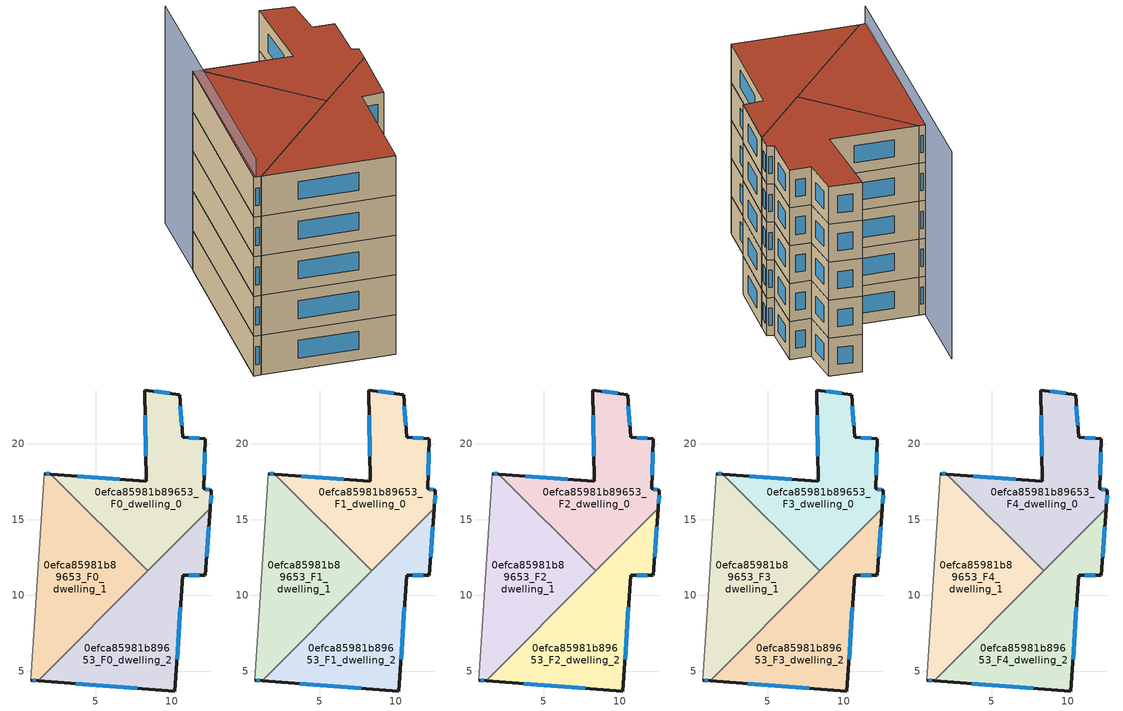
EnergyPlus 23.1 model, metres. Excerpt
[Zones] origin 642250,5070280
0efca85981b89653_F0_dwelling_0
 floor ground (EU_floor_Construction): 10.52,23.22 10.72,20.42 12.22,20.32 12.12,17.02 12.62,16.92 12.54,15.75 8.43,11.63 2.05,17.99 8.32,17.52 8.22,23.53 z0
 wall outside (EU_wall_Construction): 12.54,15.75 12.62,16.92 12.12,17.02 12.22,20.32 10.72,20.42 10.52,23.22 8.22,23.53 8.32,17.52 2.05,17.99 z0:3
 wall to 0efca85981b89653_F0_dwelling_2 (EU_wall_Construction): 8.43,11.63 12.54,15.75 z0:3
 wall to 0efca85981b89653_F0_dwelling_1 (EU_wall_Construction): 2.05,17.99 8.43,11.63 z0:3
 window (EU_Window_Construction): 6.59,17.65 3.77,17.86 / 8.25,21.87 8.29,19.17 / 9.89,23.31 8.85,23.44 / 10.66,21.19 10.58,22.45 / 11.81,20.35 11.13,20.4 / 12.15,17.93 12.19,19.41 / 12.48,16.95 12.26,16.99 / 12.56,16.07 12.6,16.6 z0.83:2.17
0efca85981b89653_F0_dwelling_1
 floor ground (EU_floor_Construction): 2.05,17.99 8.43,11.63 1.2,4.38 0.71,4.42 1.61,18.03 z0
 wall outside (EU_wall_Construction): 2.05,17.99 1.61,18.03 / 0.71,4.42 1.2,4.38 z0:3
 wall adiabatic (EU_wall_Construction): 1.61,18.03 0.71,4.42 z0:3
 wall to 0efca85981b89653_F0_dwelling_2 (EU_wall_Construction): 1.2,4.38 8.43,11.63 z0:3
 window (EU_Window_Construction): 1.93,18 1.73,18.02 / 0.84,4.4 1.07,4.39 z0.83:2.17
0efca85981b89653_F0_dwelling_2
 floor ground (EU_floor_Construction): 12.54,15.75 12.22,11.32 10.72,11.32 10.21,3.71 1.2,4.38 z0
 wall outside (EU_wall_Construction): 1.2,4.38 10.21,3.71 10.72,11.32 12.22,11.32 12.54,15.75 z0:3
 window (EU_Window_Construction): 3.68,4.19 7.74,3.9 / 12.31,12.54 12.45,14.53 / 11.13,11.32 11.8,11.32 / 10.35,5.8 10.58,9.22 z0.83:2.17
0efca85981b89653_F1_dwelling_0
 floor to 0efca85981b89653_F0_dwelling_0 (EU_floor_Construction): 10.52,23.22 10.72,20.42 12.22,20.32 12.12,17.02 12.62,16.92 12.54,15.75 8.43,11.63 2.05,17.99 8.32,17.52 8.22,23.53 z3
 wall outside (EU_wall_Construction): 12.54,15.75 12.62,16.92 12.12,17.02 12.22,20.32 10.72,20.42 10.52,23.22 8.22,23.53 8.32,17.52 2.05,17.99 z3:6
 wall to 0efca85981b89653_F1_dwelling_2 (EU_wall_Construction): 8.43,11.63 12.54,15.75 z3:6
 wall to 0efca85981b89653_F1_dwelling_1 (EU_wall_Construction): 2.05,17.99 8.43,11.63 z3:6
 window (EU_Window_Construction): 6.59,17.65 3.77,17.86 / 8.25,21.87 8.29,19.17 / 9.89,23.31 8.85,23.44 / 10.66,21.19 10.58,22.45 / 11.81,20.35 11.13,20.4 / 12.15,17.93 12.19,19.41 / 12.48,16.95 12.26,16.99 / 12.56,16.07 12.6,16.6 z3.83:5.17
0efca85981b89653_F1_dwelling_1
 floor to 0efca85981b89653_F0_dwelling_1 (EU_floor_Construction): 2.05,17.99 8.43,11.63 1.2,4.38 0.71,4.42 1.61,18.03 z3
 wall outside (EU_wall_Construction): 2.05,17.99 1.61,18.03 / 0.71,4.42 1.2,4.38 z3:6
 wall adiabatic (EU_wall_Construction): 1.61,18.03 0.71,4.42 z3:6
 wall to 0efca85981b89653_F1_dwelling_2 (EU_wall_Construction): 1.2,4.38 8.43,11.63 z3:6
 window (EU_Window_Construction): 1.93,18 1.73,18.02 / 0.84,4.4 1.07,4.39 z3.83:5.17
0efca85981b89653_F1_dwelling_2
 floor to 0efca85981b89653_F0_dwelling_2 (EU_floor_Construction): 12.54,15.75 12.22,11.32 10.72,11.32 10.21,3.71 1.2,4.38 z3
 wall outside (EU_wall_Construction): 1.2,4.38 10.21,3.71 10.72,11.32 12.22,11.32 12.54,15.75 z3:6
 window (EU_Window_Construction): 3.68,4.19 7.74,3.9 / 12.31,12.54 12.45,14.53 / 11.13,11.32 11.8,11.32 / 10.35,5.8 10.58,9.22 z3.83:5.17
0efca85981b89653_F2_dwelling_0
 floor to 0efca85981b89653_F1_dwelling_0 (EU_floor_Construction): 10.52,23.22 10.72,20.42 12.22,20.32 12.12,17.02 12.62,16.92 12.54,15.75 8.43,11.63 2.05,17.99 8.32,17.52 8.22,23.53 z6
 wall outside (EU_wall_Construction): 12.54,15.75 12.62,16.92 12.12,17.02 12.22,20.32 10.72,20.42 10.52,23.22 8.22,23.53 8.32,17.52 2.05,17.99 z6:9
 wall to 0efca85981b89653_F2_dwelling_2 (EU_wall_Construction): 8.43,11.63 12.54,15.75 z6:9
 wall to 0efca85981b89653_F2_dwelling_1 (EU_wall_Construction): 2.05,17.99 8.43,11.63 z6:9
 window (EU_Window_Construction): 6.59,17.65 3.77,17.86 / 8.25,21.87 8.29,19.17 / 9.89,23.31 8.85,23.44 / 10.66,21.19 10.58,22.45 / 11.81,20.35 11.13,20.4 / 12.15,17.93 12.19,19.41 / 12.48,16.95 12.26,16.99 / 12.56,16.07 12.6,16.6 z6.83:8.17
0efca85981b89653_F2_dwelling_1
 floor to 0efca85981b89653_F1_dwelling_1 (EU_floor_Construction): 2.05,17.99 8.43,11.63 1.2,4.38 0.71,4.42 1.61,18.03 z6
 wall outside (EU_wall_Construction): 2.05,17.99 1.61,18.03 / 0.71,4.42 1.2,4.38 z6:9
 wall adiabatic (EU_wall_Construction): 1.61,18.03 0.71,4.42 z6:9
 wall to 0efca85981b89653_F2_dwelling_2 (EU_wall_Construction): 1.2,4.38 8.43,11.63 z6:9
 window (EU_Window_Construction): 1.93,18 1.73,18.02 / 0.84,4.4 1.07,4.39 z6.83:8.17
0efca85981b89653_F2_dwelling_2
 floor to 0efca85981b89653_F1_dwelling_2 (EU_floor_Construction): 12.54,15.75 12.22,11.32 10.72,11.32 10.21,3.71 1.2,4.38 z6
 wall outside (EU_wall_Construction): 1.2,4.38 10.21,3.71 10.72,11.32 12.22,11.32 12.54,15.75 z6:9
 window (EU_Window_Construction): 3.68,4.19 7.74,3.9 / 12.31,12.54 12.45,14.53 / 11.13,11.32 11.8,11.32 / 10.35,5.8 10.58,9.22 z6.83:8.17
0efca85981b89653_F3_dwelling_0
 floor to 0efca85981b89653_F2_dwelling_0 (EU_floor_Construction): 10.52,23.22 10.72,20.42 12.22,20.32 12.12,17.02 12.62,16.92 12.54,15.75 8.43,11.63 2.05,17.99 8.32,17.52 8.22,23.53 z9
 wall outside (EU_wall_Construction): 12.54,15.75 12.62,16.92 12.12,17.02 12.22,20.32 10.72,20.42 10.52,23.22 8.22,23.53 8.32,17.52 2.05,17.99 z9:12
 wall to 0efca85981b89653_F3_dwelling_2 (EU_wall_Construction): 8.43,11.63 12.54,15.75 z9:12
 wall to 0efca85981b89653_F3_dwelling_1 (EU_wall_Construction): 2.05,17.99 8.43,11.63 z9:12
 window (EU_Window_Construction): 6.59,17.65 3.77,17.86 / 8.25,21.87 8.29,19.17 / 9.89,23.31 8.85,23.44 / 10.66,21.19 10.58,22.45 / 11.81,20.35 11.13,20.4 / 12.15,17.93 12.19,19.41 / 12.48,16.95 12.26,16.99 / 12.56,16.07 12.6,16.6 z9.83:11.17
0efca85981b89653_F3_dwelling_1
 floor to 0efca85981b89653_F2_dwelling_1 (EU_floor_Construction): 2.05,17.99 8.43,11.63 1.2,4.38 0.71,4.42 1.61,18.03 z9
 wall outside (EU_wall_Construction): 2.05,17.99 1.61,18.03 / 0.71,4.42 1.2,4.38 z9:12
 wall adiabatic (EU_wall_Construction): 1.61,18.03 0.71,4.42 z9:12
 wall to 0efca85981b89653_F3_dwelling_2 (EU_wall_Construction): 1.2,4.38 8.43,11.63 z9:12
 window (EU_Window_Construction): 1.93,18 1.73,18.02 / 0.84,4.4 1.07,4.39 z9.83:11.17
0efca85981b89653_F3_dwelling_2
 floor to 0efca85981b89653_F2_dwelling_2 (EU_floor_Construction): 12.54,15.75 12.22,11.32 10.72,11.32 10.21,3.71 1.2,4.38 z9
 wall outside (EU_wall_Construction): 1.2,4.38 10.21,3.71 10.72,11.32 12.22,11.32 12.54,15.75 z9:12
 window (EU_Window_Construction): 3.68,4.19 7.74,3.9 / 12.31,12.54 12.45,14.53 / 11.13,11.32 11.8,11.32 / 10.35,5.8 10.58,9.22 z9.83:11.17
0efca85981b89653_F4_dwelling_0
 floor to 0efca85981b89653_F3_dwelling_0 (EU_floor_Construction): 10.52,23.22 10.72,20.42 12.22,20.32 12.12,17.02 12.62,16.92 12.54,15.75 8.43,11.63 2.05,17.99 8.32,17.52 8.22,23.53 z12
 wall outside (EU_wall_Construction): 12.54,15.75 12.62,16.92 12.12,17.02 12.22,20.32 10.72,20.42 10.52,23.22 8.22,23.53 8.32,17.52 2.05,17.99 z12:15
 wall to 0efca85981b89653_F4_dwelling_2 (EU_wall_Construction): 8.43,11.63 12.54,15.75 z12:15
 wall to 0efca85981b89653_F4_dwelling_1 (EU_wall_Construction): 2.05,17.99 8.43,11.63 z12:15
 window (EU_Window_Construction): 6.59,17.65 3.77,17.86 / 8.25,21.87 8.29,19.17 / 9.89,23.31 8.85,23.44 / 10.66,21.19 10.58,22.45 / 11.81,20.35 11.13,20.4 / 12.15,17.93 12.19,19.41 / 12.48,16.95 12.26,16.99 / 12.56,16.07 12.6,16.6 z12.83:14.17
 roof outside (EU_roof_Construction): 12.54,15.75 12.62,16.92 12.12,17.02 12.22,20.32 10.72,20.42 10.52,23.22 8.22,23.53 8.32,17.52 2.05,17.99 8.43,11.63 z15
0efca85981b89653_F4_dwelling_1
 floor to 0efca85981b89653_F3_dwelling_1 (EU_floor_Construction): 2.05,17.99 8.43,11.63 1.2,4.38 0.71,4.42 1.61,18.03 z12
 wall outside (EU_wall_Construction): 2.05,17.99 1.61,18.03 / 0.71,4.42 1.2,4.38 z12:15
 wall adiabatic (EU_wall_Construction): 1.61,18.03 0.71,4.42 z12:15
 wall to 0efca85981b89653_F4_dwelling_2 (EU_wall_Construction): 1.2,4.38 8.43,11.63 z12:15
 window (EU_Window_Construction): 1.93,18 1.73,18.02 / 0.84,4.4 1.07,4.39 z12.83:14.17
 roof outside (EU_roof_Construction): 1.2,4.38 8.43,11.63 2.05,17.99 1.61,18.03 0.71,4.42 z15
0efca85981b89653_F4_dwelling_2
 floor to 0efca85981b89653_F3_dwelling_2 (EU_floor_Construction): 12.54,15.75 12.22,11.32 10.72,11.32 10.21,3.71 1.2,4.38 z12
 wall outside (EU_wall_Construction): 1.2,4.38 10.21,3.71 10.72,11.32 12.22,11.32 12.54,15.75 z12:15
 window (EU_Window_Construction): 3.68,4.19 7.74,3.9 / 12.31,12.54 12.45,14.53 / 11.13,11.32 11.8,11.32 / 10.35,5.8 10.58,9.22 z12.83:14.17
 roof outside (EU_roof_Construction): 10.21,3.71 10.72,11.32 12.22,11.32 12.54,15.75 1.2,4.38 z15
shading: 1.96,24.07 0.82,4.41 z0:16.4
[Building]
EU S2 Campaign: North Axis=0; Terrain=City; Solar Distribution=FullExterior
[Site:Location]
Lyon-Bron: Latitude=45.75; Longitude=5; Time Zone=1; Elevation=198
[SizingPeriod:WeatherFileDays]
AnnualSizingPeriod: Begin Month=1; Begin Day of Month=1; End Month=12; End Day of Month=31; Day of Week for Start Day=Monday; Use Weather File Daylight Saving Period=No; Use Weather File Rain and Snow Indicators=No
[MATERIAL]
EU_InternalMass_Material: Roughness=MediumRough; Thickness=0.1; Conductivity=1; Density=1800; Specific Heat=900; Thermal Absorptance=0.9; Solar Absorptance=0.7; Visible Absorptance=0.7
[MATERIAL:NOMASS] Roughness=MediumRough; Thermal Absorptance=0.9; Solar Absorptance=0.7; Visible Absorptance=0.7
Name | Thermal Resistance
EU_wall_NoMass | 0.87146
EU_roof_NoMass | 0.842276
EU_floor_NoMass | 0.496999
[WINDOWMATERIAL:SIMPLEGLAZINGSYSTEM]
EU_Window_SimpleGlazing: UFactor=2.2525; Solar Heat Gain Coefficient=0.76; Visible Transmittance=0.76
[CONSTRUCTION]
EU_wall_Construction: EU_wall_NoMass
EU_roof_Construction: EU_roof_NoMass
EU_floor_Construction: EU_floor_NoMass
EU_Window_Construction: EU_Window_SimpleGlazing
EU_InternalMass_Construction: EU_InternalMass_Material
[ZONE] Type=1; Multiplier=1; Ceiling Height=autocalculate; Floor Area=autocalculate; Part of Total Floor Area=Yes
Name | Volume
0efca85981b89653_F0_dwelling_0 | 157.574
0efca85981b89653_F1_dwelling_0; 0efca85981b89653_F2_dwelling_0; 0efca85981b89653_F3_dwelling_0; 0efca85981b89653_F4_dwelling_0 | 157.576
0efca85981b89653_F0_dwelling_1 | 157.573
0efca85981b89653_F1_dwelling_1; 0efca85981b89653_F2_dwelling_1; 0efca85981b89653_F3_dwelling_1; 0efca85981b89653_F4_dwelling_1 | 157.572
0efca85981b89653_F0_dwelling_2; 0efca85981b89653_F1_dwelling_2; 0efca85981b89653_F2_dwelling_2; 0efca85981b89653_F3_dwelling_2; 0efca85981b89653_F4_dwelling_2 | 157.547
[INTERNALMASS] Construction=EU_InternalMass_Construction
Name | Zone or ZoneList | Surface Area
0efca85981b89653_F0_dwelling_0_EU_InternalMass | 0efca85981b89653_F0_dwelling_0 | 52.5253
0efca85981b89653_F0_dwelling_1_EU_InternalMass | 0efca85981b89653_F0_dwelling_1 | 52.5271
0efca85981b89653_F0_dwelling_2_EU_InternalMass | 0efca85981b89653_F0_dwelling_2 | 52.516
0efca85981b89653_F1_dwelling_0_EU_InternalMass | 0efca85981b89653_F1_dwelling_0 | 52.5253
0efca85981b89653_F1_dwelling_1_EU_InternalMass | 0efca85981b89653_F1_dwelling_1 | 52.5271
0efca85981b89653_F1_dwelling_2_EU_InternalMass | 0efca85981b89653_F1_dwelling_2 | 52.516
0efca85981b89653_F2_dwelling_0_EU_InternalMass | 0efca85981b89653_F2_dwelling_0 | 52.5253
0efca85981b89653_F2_dwelling_1_EU_InternalMass | 0efca85981b89653_F2_dwelling_1 | 52.5271
0efca85981b89653_F2_dwelling_2_EU_InternalMass | 0efca85981b89653_F2_dwelling_2 | 52.516
0efca85981b89653_F3_dwelling_0_EU_InternalMass | 0efca85981b89653_F3_dwelling_0 | 52.5253
0efca85981b89653_F3_dwelling_1_EU_InternalMass | 0efca85981b89653_F3_dwelling_1 | 52.5271
0efca85981b89653_F3_dwelling_2_EU_InternalMass | 0efca85981b89653_F3_dwelling_2 | 52.516
0efca85981b89653_F4_dwelling_0_EU_InternalMass | 0efca85981b89653_F4_dwelling_0 | 52.5253
0efca85981b89653_F4_dwelling_1_EU_InternalMass | 0efca85981b89653_F4_dwelling_1 | 52.5271
0efca85981b89653_F4_dwelling_2_EU_InternalMass | 0efca85981b89653_F4_dwelling_2 | 52.516
[OTHEREQUIPMENT] Fuel Type=Electricity; Design Level Calculation Method=Watts/Area; Power per Zone Floor Area=1; Fraction Latent=0; Fraction Radiant=0; Fraction Lost=0; Carbon Dioxide Generation Rate=0; EndUse Subcategory=EU_Step8_InternalGains
Name | Zone or ZoneList or Space or SpaceList | Schedule
EU_Step8_InternalGain_0efca85981b89653_F0_dwelling_0_f000 | 0efca85981b89653_F0_dwelling_0 | EU_Step8_GainSchedule_0efca85981b89653_F0_dwelling_0_f000
EU_Step8_InternalGain_0efca85981b89653_F0_dwelling_1_f000 | 0efca85981b89653_F0_dwelling_1 | EU_Step8_GainSchedule_0efca85981b89653_F0_dwelling_1_f000
EU_Step8_InternalGain_0efca85981b89653_F0_dwelling_2_f000 | 0efca85981b89653_F0_dwelling_2 | EU_Step8_GainSchedule_0efca85981b89653_F0_dwelling_2_f000
EU_Step8_InternalGain_0efca85981b89653_F1_dwelling_0_f000 | 0efca85981b89653_F1_dwelling_0 | EU_Step8_GainSchedule_0efca85981b89653_F1_dwelling_0_f000
EU_Step8_InternalGain_0efca85981b89653_F1_dwelling_1_f000 | 0efca85981b89653_F1_dwelling_1 | EU_Step8_GainSchedule_0efca85981b89653_F1_dwelling_1_f000
EU_Step8_InternalGain_0efca85981b89653_F1_dwelling_2_f000 | 0efca85981b89653_F1_dwelling_2 | EU_Step8_GainSchedule_0efca85981b89653_F1_dwelling_2_f000
EU_Step8_InternalGain_0efca85981b89653_F2_dwelling_0_f000 | 0efca85981b89653_F2_dwelling_0 | EU_Step8_GainSchedule_0efca85981b89653_F2_dwelling_0_f000
EU_Step8_InternalGain_0efca85981b89653_F2_dwelling_1_f000 | 0efca85981b89653_F2_dwelling_1 | EU_Step8_GainSchedule_0efca85981b89653_F2_dwelling_1_f000
EU_Step8_InternalGain_0efca85981b89653_F2_dwelling_2_f000 | 0efca85981b89653_F2_dwelling_2 | EU_Step8_GainSchedule_0efca85981b89653_F2_dwelling_2_f000
EU_Step8_InternalGain_0efca85981b89653_F3_dwelling_0_f000 | 0efca85981b89653_F3_dwelling_0 | EU_Step8_GainSchedule_0efca85981b89653_F3_dwelling_0_f000
EU_Step8_InternalGain_0efca85981b89653_F3_dwelling_1_f000 | 0efca85981b89653_F3_dwelling_1 | EU_Step8_GainSchedule_0efca85981b89653_F3_dwelling_1_f000
EU_Step8_InternalGain_0efca85981b89653_F3_dwelling_2_f000 | 0efca85981b89653_F3_dwelling_2 | EU_Step8_GainSchedule_0efca85981b89653_F3_dwelling_2_f000
EU_Step8_InternalGain_0efca85981b89653_F4_dwelling_0_f000 | 0efca85981b89653_F4_dwelling_0 | EU_Step8_GainSchedule_0efca85981b89653_F4_dwelling_0_f000
EU_Step8_InternalGain_0efca85981b89653_F4_dwelling_1_f000 | 0efca85981b89653_F4_dwelling_1 | EU_Step8_GainSchedule_0efca85981b89653_F4_dwelling_1_f000
EU_Step8_InternalGain_0efca85981b89653_F4_dwelling_2_f000 | 0efca85981b89653_F4_dwelling_2 | EU_Step8_GainSchedule_0efca85981b89653_F4_dwelling_2_f000
[ZONEVENTILATION:DESIGNFLOWRATE] Schedule=EU_AlwaysOn; Design Flow Rate Calculation Method=AirChanges/Hour; Air Changes per Hour=0.425; Ventilation Type=Natural; Fan Pressure Rise=0; Fan Total Efficiency=1; Constant Term Coefficient=1; Temperature Term Coefficient=0; Velocity Term Coefficient=0; Velocity Squared Term Coefficient=0; Minimum Indoor Temperature=-100; Maximum Indoor Temperature=100; Delta Temperature=-100; Minimum Outdoor Temperature=-100; Maximum Outdoor Temperature=100; Maximum Wind Speed=40
Name | Zone or ZoneList or Space or SpaceList
EU_ConstantAir_0efca85981b89653_F0_dwelling_0 | 0efca85981b89653_F0_dwelling_0
EU_ConstantAir_0efca85981b89653_F0_dwelling_1 | 0efca85981b89653_F0_dwelling_1
EU_ConstantAir_0efca85981b89653_F0_dwelling_2 | 0efca85981b89653_F0_dwelling_2
EU_ConstantAir_0efca85981b89653_F1_dwelling_0 | 0efca85981b89653_F1_dwelling_0
EU_ConstantAir_0efca85981b89653_F1_dwelling_1 | 0efca85981b89653_F1_dwelling_1
EU_ConstantAir_0efca85981b89653_F1_dwelling_2 | 0efca85981b89653_F1_dwelling_2
EU_ConstantAir_0efca85981b89653_F2_dwelling_0 | 0efca85981b89653_F2_dwelling_0
EU_ConstantAir_0efca85981b89653_F2_dwelling_1 | 0efca85981b89653_F2_dwelling_1
EU_ConstantAir_0efca85981b89653_F2_dwelling_2 | 0efca85981b89653_F2_dwelling_2
EU_ConstantAir_0efca85981b89653_F3_dwelling_0 | 0efca85981b89653_F3_dwelling_0
EU_ConstantAir_0efca85981b89653_F3_dwelling_1 | 0efca85981b89653_F3_dwelling_1
EU_ConstantAir_0efca85981b89653_F3_dwelling_2 | 0efca85981b89653_F3_dwelling_2
EU_ConstantAir_0efca85981b89653_F4_dwelling_0 | 0efca85981b89653_F4_dwelling_0
EU_ConstantAir_0efca85981b89653_F4_dwelling_1 | 0efca85981b89653_F4_dwelling_1
EU_ConstantAir_0efca85981b89653_F4_dwelling_2 | 0efca85981b89653_F4_dwelling_2
[HVACTEMPLATE:THERMOSTAT] Constant Heating Setpoint=20; Constant Cooling Setpoint=50
EU_HeatOnly_0efca85981b89653_F0_dwelling_0; EU_HeatOnly_0efca85981b89653_F0_dwelling_1; EU_HeatOnly_0efca85981b89653_F0_dwelling_2; EU_HeatOnly_0efca85981b89653_F1_dwelling_0; EU_HeatOnly_0efca85981b89653_F1_dwelling_1; EU_HeatOnly_0efca85981b89653_F1_dwelling_2; EU_HeatOnly_0efca85981b89653_F2_dwelling_0; EU_HeatOnly_0efca85981b89653_F2_dwelling_1; EU_HeatOnly_0efca85981b89653_F2_dwelling_2; EU_HeatOnly_0efca85981b89653_F3_dwelling_0; EU_HeatOnly_0efca85981b89653_F3_dwelling_1; EU_HeatOnly_0efca85981b89653_F3_dwelling_2; EU_HeatOnly_0efca85981b89653_F4_dwelling_0; EU_HeatOnly_0efca85981b89653_F4_dwelling_1; EU_HeatOnly_0efca85981b89653_F4_dwelling_2
[HVACTEMPLATE:ZONE:IDEALLOADSAIRSYSTEM] System Availability Schedule=EU_AlwaysOn; Maximum Heating Supply Air Temperature=50; Minimum Cooling Supply Air Temperature=13; Maximum Heating Supply Air Humidity Ratio=0.0156; Minimum Cooling Supply Air Humidity Ratio=0.0077; Heating Limit=NoLimit; Cooling Limit=NoLimit; Heating Availability Schedule=EU_AlwaysOn; Cooling Availability Schedule=EU_CoolingOff; Dehumidification Control Type=ConstantSensibleHeatRatio; Cooling Sensible Heat Ratio=0.7; Dehumidification Setpoint=60; Humidification Control Type=None; Humidification Setpoint=30; Outdoor Air Method=None; Outdoor Air Flow Rate per Person=0.00944; Outdoor Air Flow Rate per Zone Floor Area=0; Outdoor Air Flow Rate per Zone=0; Demand Controlled Ventilation Type=None; Outdoor Air Economizer Type=NoEconomizer; Heat Recovery Type=None; Sensible Heat Recovery Effectiveness=0.7; Latent Heat Recovery Effectiveness=0.65
Name | Template Thermostat
0efca85981b89653_F0_dwelling_0 | EU_HeatOnly_0efca85981b89653_F0_dwelling_0
0efca85981b89653_F0_dwelling_1 | EU_HeatOnly_0efca85981b89653_F0_dwelling_1
0efca85981b89653_F0_dwelling_2 | EU_HeatOnly_0efca85981b89653_F0_dwelling_2
0efca85981b89653_F1_dwelling_0 | EU_HeatOnly_0efca85981b89653_F1_dwelling_0
0efca85981b89653_F1_dwelling_1 | EU_HeatOnly_0efca85981b89653_F1_dwelling_1
0efca85981b89653_F1_dwelling_2 | EU_HeatOnly_0efca85981b89653_F1_dwelling_2
0efca85981b89653_F2_dwelling_0 | EU_HeatOnly_0efca85981b89653_F2_dwelling_0
0efca85981b89653_F2_dwelling_1 | EU_HeatOnly_0efca85981b89653_F2_dwelling_1
0efca85981b89653_F2_dwelling_2 | EU_HeatOnly_0efca85981b89653_F2_dwelling_2
0efca85981b89653_F3_dwelling_0 | EU_HeatOnly_0efca85981b89653_F3_dwelling_0
0efca85981b89653_F3_dwelling_1 | EU_HeatOnly_0efca85981b89653_F3_dwelling_1
0efca85981b89653_F3_dwelling_2 | EU_HeatOnly_0efca85981b89653_F3_dwelling_2
0efca85981b89653_F4_dwelling_0 | EU_HeatOnly_0efca85981b89653_F4_dwelling_0
0efca85981b89653_F4_dwelling_1 | EU_HeatOnly_0efca85981b89653_F4_dwelling_1
0efca85981b89653_F4_dwelling_2 | EU_HeatOnly_0efca85981b89653_F4_dwelling_2
[SIZING:ZONE] Zone Cooling Design Supply Air Temperature Input Method=SupplyAirTemperature; Zone Cooling Design Supply Air Temperature=13; Zone Heating Design Supply Air Temperature Input Method=SupplyAirTemperature; Zone Heating Design Supply Air Temperature=50; Zone Cooling Design Supply Air Humidity Ratio=0.008; Zone Heating Design Supply Air Humidity Ratio=0.008; Cooling Design Air Flow Method=DesignDay; Cooling Design Air Flow Rate=0; Cooling Minimum Air Flow per Zone Floor Area=0.000762; Cooling Minimum Air Flow=0; Cooling Minimum Air Flow Fraction=0.2; Heating Design Air Flow Method=DesignDay; Heating Design Air Flow Rate=0; Heating Maximum Air Flow per Zone Floor Area=0.002032; Heating Maximum Air Flow=0.141576; Heating Maximum Air Flow Fraction=0.3; Account for Dedicated Outdoor Air System=No; Dedicated Outdoor Air System Control Strategy=NeutralSupplyAir; Dedicated Outdoor Air Low Setpoint Temperature for Design=autosize; Dedicated Outdoor Air High Setpoint Temperature for Design=autosize; Zone Load Sizing Method=Sensible Load Only No Latent Load; Zone Latent Cooling Design Supply Air Humidity Ratio Input Method=HumidityRatioDifference; Zone Cooling Design Supply Air Humidity Ratio Difference=0.005; Zone Latent Heating Design Supply Air Humidity Ratio Input Method=HumidityRatioDifference; Zone Humidification Design Supply Air Humidity Ratio Difference=0.005
0efca85981b89653_F0_dwelling_0; 0efca85981b89653_F0_dwelling_1; 0efca85981b89653_F0_dwelling_2; 0efca85981b89653_F1_dwelling_0; 0efca85981b89653_F1_dwelling_1; 0efca85981b89653_F1_dwelling_2; 0efca85981b89653_F2_dwelling_0; 0efca85981b89653_F2_dwelling_1; 0efca85981b89653_F2_dwelling_2; 0efca85981b89653_F3_dwelling_0; 0efca85981b89653_F3_dwelling_1; 0efca85981b89653_F3_dwelling_2; 0efca85981b89653_F4_dwelling_0; 0efca85981b89653_F4_dwelling_1; 0efca85981b89653_F4_dwelling_2
[SCHEDULE:CONSTANT]
Name | Hourly Value
EU_AlwaysOn | 1
EU_CoolingOff | 0
[SCHEDULE:FILE] Column Number=1; Rows to Skip at Top=0; Number of Hours of Data=8760; Column Separator=Comma; Interpolate to Timestep=No; Minutes per Item=60; Adjust Schedule for Daylight Savings=Yes
Name | File
EU_Step8_GainSchedule_0efca85981b89653_F0_dwelling_0_f000 | ../../schedules/0efca85981b89653/0efca85981b89653_F0_dwelling_0_f000_gain.csv
EU_Step8_GainSchedule_0efca85981b89653_F0_dwelling_1_f000 | ../../schedules/0efca85981b89653/0efca85981b89653_F0_dwelling_1_f000_gain.csv
EU_Step8_GainSchedule_0efca85981b89653_F0_dwelling_2_f000 | ../../schedules/0efca85981b89653/0efca85981b89653_F0_dwelling_2_f000_gain.csv
EU_Step8_GainSchedule_0efca85981b89653_F1_dwelling_0_f000 | ../../schedules/0efca85981b89653/0efca85981b89653_F1_dwelling_0_f000_gain.csv
EU_Step8_GainSchedule_0efca85981b89653_F1_dwelling_1_f000 | ../../schedules/0efca85981b89653/0efca85981b89653_F1_dwelling_1_f000_gain.csv
EU_Step8_GainSchedule_0efca85981b89653_F1_dwelling_2_f000 | ../../schedules/0efca85981b89653/0efca85981b89653_F1_dwelling_2_f000_gain.csv
EU_Step8_GainSchedule_0efca85981b89653_F2_dwelling_0_f000 | ../../schedules/0efca85981b89653/0efca85981b89653_F2_dwelling_0_f000_gain.csv
EU_Step8_GainSchedule_0efca85981b89653_F2_dwelling_1_f000 | ../../schedules/0efca85981b89653/0efca85981b89653_F2_dwelling_1_f000_gain.csv
EU_Step8_GainSchedule_0efca85981b89653_F2_dwelling_2_f000 | ../../schedules/0efca85981b89653/0efca85981b89653_F2_dwelling_2_f000_gain.csv
EU_Step8_GainSchedule_0efca85981b89653_F3_dwelling_0_f000 | ../../schedules/0efca85981b89653/0efca85981b89653_F3_dwelling_0_f000_gain.csv
EU_Step8_GainSchedule_0efca85981b89653_F3_dwelling_1_f000 | ../../schedules/0efca85981b89653/0efca85981b89653_F3_dwelling_1_f000_gain.csv
EU_Step8_GainSchedule_0efca85981b89653_F3_dwelling_2_f000 | ../../schedules/0efca85981b89653/0efca85981b89653_F3_dwelling_2_f000_gain.csv
EU_Step8_GainSchedule_0efca85981b89653_F4_dwelling_0_f000 | ../../schedules/0efca85981b89653/0efca85981b89653_F4_dwelling_0_f000_gain.csv
EU_Step8_GainSchedule_0efca85981b89653_F4_dwelling_1_f000 | ../../schedules/0efca85981b89653/0efca85981b89653_F4_dwelling_1_f000_gain.csv
EU_Step8_GainSchedule_0efca85981b89653_F4_dwelling_2_f000 | ../../schedules/0efca85981b89653/0efca85981b89653_F4_dwelling_2_f000_gain.csv
